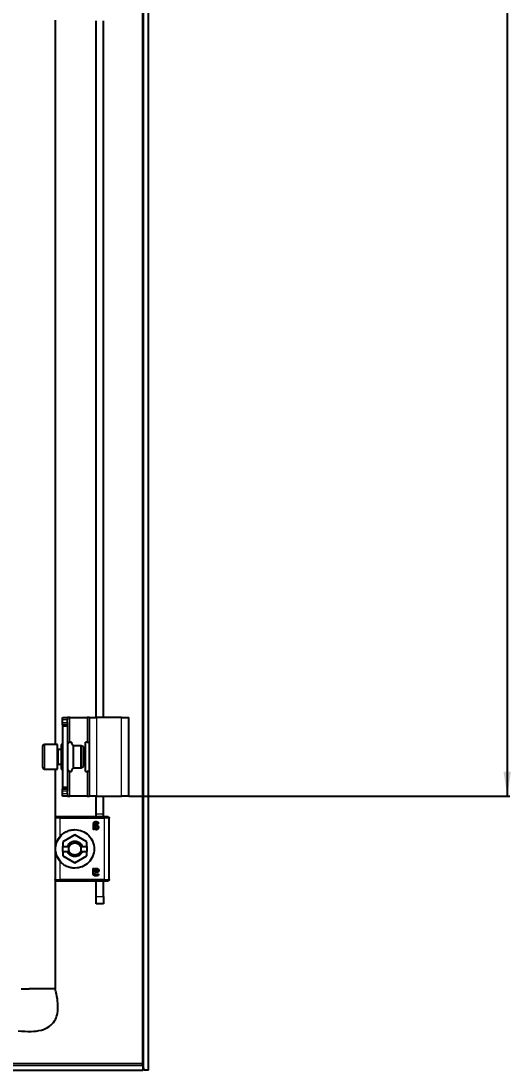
# Model space of a CAD drawing. Header units: millimetres. Extents: x -321 to 1498, y -588 to 1043.
# Drawn here: x 1298.7 to 1498.2, y -467.8 to -40.8 of the extents above; entities that cross this region are included whole.
import ezdxf

# ---------------------------------------------------------------- set-up
doc = ezdxf.new("R2010")
doc.units = ezdxf.units.MM
doc.layers.add('FORMAT', color=7, linetype='Continuous')
doc.styles.add('SLDTEXTSTYLE0', font='TXT', dxfattribs={"width": 0.75})
doc.dimstyles.new('SLDDIMSTYLE0', dxfattribs={"dimtxt": 20, "dimasz": 10, "dimexe": 0, "dimexo": 0.0625, "dimgap": 5, "dimtad": 2, "dimdec": 1, "dimrnd": 1e-09, "dimzin": 12, "dimdsep": 46, "dimtxsty": 'SLDTEXTSTYLE0', "dimsah": 1, "dimcen": 0.09, "dimadec": 0, "dimazin": 3, "dimtfac": 1, "dimtofl": 0, "dimtmove": 0, "dimatfit": 3, "dimfxl": 0, "dimfrac": 2, "dimtolj": 1, "dimtzin": 12, "dimarcsym": 0})

# ---------------------------------------------------------------- blocks, each defined once
blk = doc.blocks.new('_D_5')
at = {"layer": 'FORMAT'}
for p, q in [((1342.64, 775.72), (1497.64, 775.72)), ((1496.64, 775.72), (1496.64, -356.28)), ((1342.64, -356.28), (1497.64, -356.28))]:
    blk.add_line(p, q, dxfattribs=at)
for points in [[(1496.64, 775.72), (1495.1, 765.72), (1498.18, 765.72)], [(1496.64, -356.28), (1498.18, -346.28), (1495.1, -346.28)]]:
    blk.add_solid(points, dxfattribs=at)
at = {"layer": 'FORMAT', "insert": (1470.86, 180.17), "char_height": 20, "attachment_point": 1, "rotation": 90, "style": 'SLDTEXTSTYLE0'}
blk.add_mtext('1132', dxfattribs=at)

msp = doc.modelspace()

# ---------------------------------------------------------------- linework, layer by layer
at = {"color": 8, "linetype": 'Continuous', "lineweight": 18}
for p, q in [((1348.03, 884.62), (1348.03, -465.18)), ((1318.63, -334.28), (1318.63, -324.28)), ((1325.63, -324.28), (1325.63, -334.28)), ((1329.63, -356.28), (1329.63, -324.28)), ((1339.63, -356.28), (1339.63, -324.28)), ((1317.63, -325.28), (1315.63, -325.28)), ((1315.63, -326.28), (1317.63, -326.28)), ((1308.23, -335.28), (1308.23, -342.83)), ((1313.88, -337.28), (1313.88, -343.28)), ((1308.23, -342.83), (1308.23, -345.28)), ((1318.63, -356.28), (1318.63, -346.28)), ((1325.63, -346.28), (1325.63, -356.28)), ((1317.63, -354.28), (1315.63, -354.28)), ((1315.63, -355.28), (1317.63, -355.28)), ((1314.63, -372.71), (1314.63, -365.28)), ((1314.63, -365.28), (1332.63, -365.28)), ((1332.33, -363.58), (1329.33, -363.58)), ((1332.63, -365.28), (1332.63, -390.28)), ((1314.63, -390.28), (1314.63, -382.84)), ((1320.63, -380.28), (1320.63, -380.93)), ((1332.63, -390.28), (1314.63, -390.28)), ((1329.33, -397.08), (1332.33, -397.08)), ((1348.03, -465.18), (1252.6, -465.18))]:
    msp.add_line(p, q, dxfattribs=at)
at = {"color": 7, "linetype": 'Continuous', "lineweight": 25}
for p, q in [((1348.63, -467.78), (1348.63, 887.22)), ((1350.63, -467.78), (1350.63, 887.22)), ((1312.63, -40.45), (1312.63, -335.28)), ((1329.33, -324.28), (1329.33, -40.78)), ((1332.33, -324.28), (1332.33, -40.78)), ((1315.63, -324.28), (1317.63, -324.28)), ((1315.63, -325.28), (1315.63, -324.28)), ((1317.63, -324.28), (1317.63, -325.28)), ((1318.63, -324.28), (1317.63, -324.28)), ((1318.63, -324.28), (1325.63, -324.28)), ((1326.63, -324.28), (1325.63, -324.28)), ((1326.63, -324.28), (1329.63, -324.28)), ((1326.63, -356.28), (1326.63, -324.28)), ((1339.63, -324.28), (1329.63, -324.28)), ((1339.63, -324.28), (1342.63, -324.28)), ((1342.63, -356.28), (1342.63, -324.28)), ((1315.63, -326.28), (1315.63, -325.28)), ((1315.63, -327.28), (1315.63, -326.28)), ((1317.63, -327.28), (1315.63, -327.28)), ((1315.63, -327.28), (1315.63, -327.78)), ((1317.63, -327.78), (1315.63, -327.78)), ((1315.63, -327.78), (1315.63, -352.78)), ((1317.63, -326.28), (1317.63, -325.28)), ((1317.63, -326.28), (1317.63, -327.28)), ((1317.63, -327.28), (1317.63, -327.78)), ((1317.63, -327.78), (1317.63, -352.78)), ((1307.63, -342.53), (1307.63, -335.88)), ((1313.63, -335.28), (1308.23, -335.28)), ((1313.63, -342.83), (1313.63, -335.28)), ((1315.13, -337.28), (1313.88, -337.28)), ((1315.63, -335.28), (1315.13, -335.28)), ((1315.13, -335.28), (1315.13, -336.49)), ((1315.13, -336.49), (1315.13, -345.28)), ((1317.63, -334.28), (1318.63, -334.28)), ((1319.33, -334.28), (1318.63, -334.28)), ((1319.33, -334.28), (1319.33, -334.73)), ((1323.27, -335.78), (1320.13, -335.78)), ((1320.13, -344.78), (1320.13, -335.78)), ((1324.13, -336.28), (1323.27, -335.78)), ((1323.27, -344.78), (1323.27, -335.78)), ((1324.13, -344.28), (1324.13, -336.28)), ((1324.93, -346.28), (1324.93, -334.28)), ((1325.63, -334.28), (1324.93, -334.28)), ((1325.63, -334.28), (1326.63, -334.28)), ((1307.63, -344.68), (1307.63, -342.53)), ((1308.23, -345.28), (1313.63, -345.28)), ((1312.63, -345.28), (1312.63, -365.1)), ((1313.63, -345.28), (1313.63, -342.83)), ((1313.88, -343.28), (1315.13, -343.28)), ((1315.13, -345.28), (1315.63, -345.28)), ((1319.33, -345.83), (1319.33, -346.28)), ((1320.13, -344.78), (1323.27, -344.78)), ((1323.27, -344.78), (1324.13, -344.28)), ((1318.63, -346.28), (1317.63, -346.28)), ((1318.63, -346.28), (1319.33, -346.28)), ((1324.93, -346.28), (1325.63, -346.28)), ((1326.63, -346.28), (1325.63, -346.28)), ((1317.63, -352.78), (1315.63, -352.78)), ((1315.63, -352.78), (1315.63, -353.28)), ((1315.63, -354.28), (1315.63, -353.28)), ((1315.63, -353.28), (1317.63, -353.28)), ((1315.63, -355.28), (1315.63, -354.28)), ((1317.63, -352.78), (1317.63, -353.28)), ((1317.63, -353.28), (1317.63, -354.28)), ((1317.63, -355.28), (1317.63, -354.28)), ((1315.63, -356.28), (1315.63, -355.28)), ((1317.63, -356.28), (1315.63, -356.28)), ((1317.63, -355.28), (1317.63, -356.28)), ((1317.63, -356.28), (1318.63, -356.28)), ((1325.63, -356.28), (1318.63, -356.28)), ((1325.63, -356.28), (1326.63, -356.28)), ((1329.63, -356.28), (1326.63, -356.28)), ((1329.33, -363.58), (1329.33, -356.28)), ((1329.63, -356.28), (1339.63, -356.28)), ((1332.33, -363.58), (1332.33, -356.28)), ((1342.63, -356.28), (1339.63, -356.28)), ((1312.63, -365.28), (1312.63, -390.28)), ((1332.63, -364.78), (1314.63, -364.78)), ((1329.33, -364.83), (1329.33, -363.58)), ((1332.33, -364.83), (1332.33, -363.58)), ((1333.23, -364.78), (1332.98, -364.78)), ((1334.63, -390.28), (1334.63, -365.28)), ((1328.08, -367.82), (1328.08, -369.68)), ((1328.53, -369.68), (1328.53, -369.4)), ((1328.6, -368.07), (1328.6, -367.85)), ((1328.99, -368.07), (1328.6, -368.07)), ((1328.6, -368.42), (1329.03, -368.42)), ((1328.6, -369.01), (1328.6, -368.42)), ((1313.46, -374.65), (1314.97, -372.39)), ((1320.63, -372.06), (1315.68, -374.92)), ((1315.68, -374.92), (1315.68, -376.78)), ((1325.58, -374.92), (1320.63, -372.06)), ((1325.58, -376.78), (1325.58, -374.92)), ((1315.68, -378.78), (1315.68, -376.78)), ((1315.68, -376.78), (1317.65, -376.78)), ((1315.68, -378.78), (1315.68, -380.63)), ((1315.68, -378.78), (1317.65, -378.78)), ((1318.34, -376.78), (1317.65, -376.78)), ((1317.65, -378.78), (1318.34, -378.78)), ((1323.62, -376.78), (1322.93, -376.78)), ((1322.93, -378.78), (1323.62, -378.78)), ((1323.62, -376.78), (1325.58, -376.78)), ((1323.62, -378.78), (1325.58, -378.78)), ((1325.58, -376.78), (1325.58, -378.78)), ((1325.58, -380.63), (1325.58, -378.78)), ((1314.97, -383.16), (1313.46, -380.9)), ((1315.68, -380.63), (1320.63, -383.49)), ((1320.63, -383.49), (1325.58, -380.63)), ((1328.08, -387.73), (1328.08, -385.87)), ((1328.53, -385.87), (1328.53, -386.15)), ((1328.6, -387.13), (1328.6, -386.54)), ((1329.03, -387.13), (1328.6, -387.13)), ((1328.99, -387.48), (1328.6, -387.48)), ((1328.6, -387.48), (1328.6, -387.7)), ((1312.63, -390.45), (1312.63, -434.78)), ((1314.63, -390.78), (1332.63, -390.78)), ((1329.33, -397.08), (1329.33, -390.78)), ((1332.33, -397.08), (1332.33, -390.78)), ((1332.98, -390.78), (1333.23, -390.78)), ((1329.33, -400.08), (1329.33, -397.08)), ((1332.33, -397.08), (1332.33, -400.08)), ((1332.33, -400.08), (1329.33, -400.08)), ((1302.07, -434.78), (1302, -434.78)), ((1309.2, -434.78), (1302.07, -434.78)), ((1309.35, -434.78), (1309.2, -434.78)), ((1311.66, -434.78), (1309.35, -434.78)), ((1312.63, -434.78), (1311.66, -434.78)), ((1348.03, -465.18), (1348.23, -465.78)), ((758.93, -465.78), (1348.33, -465.78)), ((758.93, -467.78), (1348.33, -467.78)), ((1348.33, -465.78), (1348.33, -467.78)), ((1350.63, -467.78), (1348.63, -467.78))]:
    msp.add_line(p, q, dxfattribs=at)
for centre, radius, start, end in [((1308.23, -335.88), 0.6, 90, 180), ((1313.88, -337.03), 0.25, 180, 270), ((1308.23, -344.68), 0.6, 180, 270), ((1313.88, -343.53), 0.25, 90, 180)]:
    msp.add_arc(centre, radius, start, end, dxfattribs=at)
for points, knots in [([(1320.13, -335.78), (1319.96, -335.62), (1319.61, -335.32), (1319.42, -334.75), (1319.05, -334.44), (1318.72, -334.31), (1318.36, -334.35), (1318.01, -334.54), (1317.76, -334.9), (1317.68, -335.19), (1317.63, -335.34)], [0, 0, 0, 0, 0.185676, 0.371025, 0.466937, 0.562172, 0.656347, 0.751553, 0.873842, 1, 1, 1, 1]), ([(1317.63, -345.21), (1317.68, -345.36), (1317.76, -345.65), (1318.01, -346.02), (1318.36, -346.2), (1318.72, -346.24), (1319.05, -346.11), (1319.42, -345.8), (1319.61, -345.24), (1319.96, -344.93), (1320.13, -344.78)], [0, 0, 0, 0, 0.126158, 0.248447, 0.343653, 0.437828, 0.533063, 0.628975, 0.814324, 1, 1, 1, 1]), ([(1329.19, -366.78), (1329.04, -366.78), (1328.82, -366.79), (1328.53, -366.89), (1328.35, -367.01), (1328.21, -367.17), (1328.09, -367.45), (1328.08, -367.67), (1328.08, -367.82)], [0, 0, 0, 0, 0.250089, 0.382495, 0.500259, 0.622163, 0.750133, 1, 1, 1, 1]), ([(1328.6, -367.85), (1328.61, -367.76), (1328.61, -367.63), (1328.67, -367.46), (1328.75, -367.35), (1328.85, -367.27), (1328.98, -367.22), (1329.11, -367.19), (1329.2, -367.19), (1329.24, -367.19)], [0, 0, 0, 0, 0.250023, 0.382539, 0.499802, 0.620838, 0.749652, 0.874777, 1, 1, 1, 1]), ([(1330.25, -367.27), (1330.25, -367.22), (1330.25, -367.13), (1330.19, -367.05), (1330.05, -366.96), (1329.72, -366.83), (1329.4, -366.8), (1329.19, -366.78)], [0, 0, 0, 0, 0.124693, 0.187182, 0.249773, 0.500039, 1, 1, 1, 1]), ([(1329.24, -367.19), (1329.4, -367.21), (1329.65, -367.23), (1329.9, -367.36), (1330.02, -367.43), (1330.09, -367.47), (1330.13, -367.48), (1330.15, -367.48)], [0, 0, 0, 0, 0.4987, 0.749508, 0.874949, 0.946783, 1, 1, 1, 1]), ([(1328.08, -369.68), (1328.08, -369.7), (1328.08, -369.71), (1328.09, -369.73), (1328.12, -369.75), (1328.19, -369.78), (1328.26, -369.78), (1328.3, -369.78)], [0, 0, 0, 0, 0.124881, 0.183376, 0.250934, 0.500336, 1, 1, 1, 1]), ([(1328.3, -369.78), (1328.35, -369.78), (1328.42, -369.77), (1328.49, -369.76), (1328.52, -369.73), (1328.53, -369.71), (1328.53, -369.7), (1328.53, -369.68)], [0, 0, 0, 0, 0.499718, 0.749437, 0.810587, 0.875078, 1, 1, 1, 1]), ([(1328.53, -369.4), (1328.66, -369.52), (1328.84, -369.69), (1329.12, -369.8), (1329.28, -369.83), (1329.37, -369.83), (1329.41, -369.84)], [0, 0, 0, 0, 0.499113, 0.749325, 0.874665, 1, 1, 1, 1]), ([(1329.33, -369.42), (1329.25, -369.42), (1329.11, -369.41), (1328.85, -369.27), (1328.7, -369.11), (1328.6, -369.01)], [0, 0, 0, 0, 0.249939, 0.499864, 1, 1, 1, 1]), ([(1330.37, -368.99), (1330.37, -368.91), (1330.36, -368.76), (1330.26, -368.54), (1330.11, -368.36), (1329.84, -368.19), (1329.45, -368.09), (1329.14, -368.08), (1328.99, -368.07)], [0, 0, 0, 0, 0.125049, 0.249886, 0.370856, 0.49982, 0.749609, 1, 1, 1, 1]), ([(1329.03, -368.42), (1329.14, -368.43), (1329.32, -368.43), (1329.54, -368.5), (1329.69, -368.59), (1329.78, -368.69), (1329.83, -368.82), (1329.84, -368.91), (1329.84, -368.95)], [0, 0, 0, 0, 0.279652, 0.500248, 0.629485, 0.750186, 0.875763, 1, 1, 1, 1]), ([(1329.84, -368.95), (1329.83, -369.02), (1329.83, -369.12), (1329.76, -369.23), (1329.7, -369.31), (1329.62, -369.36), (1329.52, -369.4), (1329.42, -369.42), (1329.36, -369.42), (1329.33, -369.42)], [0, 0, 0, 0, 0.249168, 0.373635, 0.49939, 0.619394, 0.749656, 0.87477, 1, 1, 1, 1]), ([(1329.41, -369.84), (1329.53, -369.83), (1329.71, -369.82), (1329.94, -369.73), (1330.09, -369.63), (1330.22, -369.51), (1330.34, -369.3), (1330.36, -369.11), (1330.37, -368.99)], [0, 0, 0, 0, 0.25007, 0.379181, 0.500499, 0.62417, 0.750842, 1, 1, 1, 1]), ([(1330.15, -367.48), (1330.16, -367.48), (1330.18, -367.48), (1330.2, -367.47), (1330.21, -367.45), (1330.23, -367.43), (1330.24, -367.39), (1330.25, -367.35), (1330.25, -367.31), (1330.25, -367.29), (1330.25, -367.27)], [0, 0, 0, 0, 0.128825, 0.180169, 0.243397, 0.36986, 0.499864, 0.749649, 0.843476, 1, 1, 1, 1]), ([(1314.63, -382.84), (1314.35, -382.46), (1313.78, -381.71), (1313.22, -380.46), (1312.87, -379.18), (1312.74, -377.78), (1312.87, -376.37), (1313.22, -375.09), (1313.78, -373.84), (1314.35, -373.09), (1314.63, -372.71)], [0, 0, 0, 0, 0.125762, 0.25037, 0.375307, 0.500139, 0.62481, 0.749763, 0.874888, 1, 1, 1, 1]), ([(1328.08, -385.87), (1328.08, -385.86), (1328.08, -385.84), (1328.09, -385.82), (1328.12, -385.8), (1328.19, -385.78), (1328.26, -385.78), (1328.3, -385.78)], [0, 0, 0, 0, 0.124884, 0.1863766, 0.2509142, 0.5003223, 1, 1, 1, 1]), ([(1329.19, -388.78), (1329.11, -388.78), (1328.97, -388.77), (1328.75, -388.74), (1328.53, -388.67), (1328.35, -388.55), (1328.21, -388.38), (1328.09, -388.1), (1328.08, -387.88), (1328.08, -387.73)], [0, 0, 0, 0, 0.1252554, 0.2504368, 0.3830659, 0.5004929, 0.622629, 0.7502495, 1, 1, 1, 1]), ([(1328.3, -385.78), (1328.35, -385.78), (1328.41, -385.78), (1328.48, -385.79), (1328.5, -385.81), (1328.52, -385.82), (1328.53, -385.84), (1328.53, -385.86), (1328.53, -385.87)], [0, 0, 0, 0, 0.499162, 0.644242, 0.749698, 0.813605, 0.875217, 1, 1, 1, 1]), ([(1328.53, -386.15), (1328.66, -386.04), (1328.84, -385.86), (1329.16, -385.74), (1329.33, -385.72), (1329.41, -385.72)], [0, 0, 0, 0, 0.499364, 0.749701, 1, 1, 1, 1]), ([(1328.6, -386.54), (1328.7, -386.44), (1328.85, -386.28), (1329.08, -386.17), (1329.22, -386.13), (1329.29, -386.13), (1329.33, -386.13)], [0, 0, 0, 0, 0.4997651, 0.7495043, 0.8747708, 1, 1, 1, 1]), ([(1328.6, -387.7), (1328.61, -387.75), (1328.61, -387.83), (1328.63, -387.97), (1328.67, -388.1), (1328.75, -388.21), (1328.85, -388.29), (1329.02, -388.35), (1329.15, -388.36), (1329.24, -388.36)], [0, 0, 0, 0, 0.125295, 0.250514, 0.383518, 0.50035, 0.621938, 0.750243, 1, 1, 1, 1]), ([(1330.37, -386.56), (1330.37, -386.6), (1330.37, -386.68), (1330.34, -386.83), (1330.26, -387.02), (1330.1, -387.19), (1329.84, -387.36), (1329.45, -387.47), (1329.14, -387.48), (1328.99, -387.48)], [0, 0, 0, 0, 0.0626366, 0.1252782, 0.2500723, 0.3748405, 0.4999941, 0.7496958, 1, 1, 1, 1]), ([(1329.84, -386.6), (1329.84, -386.65), (1329.83, -386.74), (1329.78, -386.86), (1329.69, -386.97), (1329.54, -387.06), (1329.32, -387.12), (1329.14, -387.13), (1329.03, -387.13)], [0, 0, 0, 0, 0.124446, 0.249795, 0.37, 0.499734, 0.719932, 1, 1, 1, 1]), ([(1330.25, -388.28), (1330.25, -388.31), (1330.25, -388.36), (1330.24, -388.44), (1330.19, -388.51), (1330.05, -388.6), (1329.72, -388.73), (1329.4, -388.76), (1329.19, -388.78)], [0, 0, 0, 0, 0.0626863, 0.1251726, 0.1876279, 0.2501847, 0.5003136, 1, 1, 1, 1]), ([(1329.24, -388.36), (1329.41, -388.35), (1329.71, -388.32), (1329.98, -388.11), (1330.13, -388.07), (1330.15, -388.07)], [0, 0, 0, 0, 0.498852, 0.946609, 1, 1, 1, 1]), ([(1329.33, -386.13), (1329.39, -386.13), (1329.49, -386.14), (1329.61, -386.19), (1329.7, -386.24), (1329.76, -386.32), (1329.81, -386.41), (1329.84, -386.5), (1329.84, -386.57), (1329.84, -386.6)], [0, 0, 0, 0, 0.2496231, 0.3771401, 0.499734, 0.6227303, 0.7498125, 0.8748762, 1, 1, 1, 1]), ([(1329.41, -385.72), (1329.53, -385.72), (1329.71, -385.74), (1329.94, -385.82), (1330.09, -385.92), (1330.22, -386.05), (1330.34, -386.26), (1330.36, -386.44), (1330.37, -386.56)], [0, 0, 0, 0, 0.25007, 0.379559, 0.500499, 0.624556, 0.750843, 1, 1, 1, 1]), ([(1330.15, -388.07), (1330.16, -388.07), (1330.18, -388.07), (1330.2, -388.08), (1330.21, -388.1), (1330.23, -388.12), (1330.25, -388.18), (1330.25, -388.24), (1330.25, -388.28)], [0, 0, 0, 0, 0.13107, 0.182437, 0.243796, 0.371388, 0.500442, 1, 1, 1, 1]), ([(1297.63, -451.78), (1299.36, -451.94), (1302.5, -452.25), (1306.83, -451.73), (1310.26, -450.31), (1312.47, -447.99), (1313.56, -445.22), (1313.88, -442.17), (1313.58, -438.61), (1312.97, -436.12), (1312.63, -434.78)], [0, 0, 0, 0, 0.176713, 0.320911, 0.440308, 0.54837, 0.6374, 0.738878, 0.858543, 1, 1, 1, 1]), ([(1298.75, -434.78), (1298.78, -434.78), (1298.86, -434.78), (1299.32, -434.78), (1299.61, -434.78)], [0, 0, 0, 0, 0.356727, 1, 1, 1, 1]), ([(1348.33, -465.78), (1348.28, -465.78), (1348.23, -465.71), (1348.13, -465.49), (1348.08, -465.33), (1348.03, -465.18)], [0, 0, 0, 0, 0.5, 0.5, 1, 1, 1, 1]), ([(1348.33, -466.1), (1348.38, -466.22), (1348.57, -466.78), (1348.61, -467.34), (1348.63, -467.78)], [0, 0, 0, 0, 0.2265409, 1, 1, 1, 1])]:
    msp.add_open_spline(points, degree=3, knots=knots, dxfattribs=at)
for points in [[(1313.13, -364.78), (1313.07, -364.78), (1312.94, -364.8), (1312.77, -364.91), (1312.66, -365.08), (1312.64, -365.21), (1312.63, -365.28)], [(1314.63, -364.78), (1314.44, -364.78), (1314.04, -364.78), (1313.55, -364.78), (1313.2, -364.78), (1313.16, -364.78), (1313.13, -364.78)], [(1334.13, -364.78), (1334.11, -364.78), (1334.07, -364.78), (1333.72, -364.78), (1333.22, -364.78), (1332.83, -364.78), (1332.63, -364.78)], [(1334.13, -364.78), (1334.2, -364.78), (1334.33, -364.8), (1334.5, -364.91), (1334.61, -365.08), (1334.63, -365.21), (1334.63, -365.28)], [(1314.63, -372.71), (1315.03, -372.3), (1315.82, -371.48), (1317.3, -370.61), (1318.93, -370.03), (1320.06, -369.96), (1320.63, -369.93)], [(1320.63, -369.93), (1321.66, -370.04), (1323.72, -370.28), (1326.33, -372.1), (1328.08, -374.69), (1328.69, -377.78), (1328.08, -380.86), (1326.33, -383.46), (1323.72, -385.27), (1321.66, -385.51), (1320.63, -385.63)], [(1317.65, -376.78), (1317.78, -376.48), (1318.04, -375.87), (1318.77, -375.18), (1319.65, -374.73), (1320.63, -374.58), (1321.62, -374.73), (1322.5, -375.18), (1323.22, -375.87), (1323.49, -376.48), (1323.62, -376.78)], [(1318.34, -376.78), (1318.46, -376.56), (1318.69, -376.14), (1319.25, -375.66), (1319.91, -375.34), (1320.39, -375.3), (1320.63, -375.28)], [(1320.63, -375.28), (1320.88, -375.3), (1321.36, -375.34), (1322.02, -375.66), (1322.58, -376.14), (1322.81, -376.56), (1322.93, -376.78)], [(1320.63, -380.93), (1320.31, -380.9), (1319.65, -380.84), (1318.77, -380.37), (1318.04, -379.68), (1317.78, -379.08), (1317.65, -378.78)], [(1318.34, -378.78), (1318.28, -378.62), (1318.17, -378.29), (1318.12, -377.78), (1318.17, -377.26), (1318.28, -376.94), (1318.34, -376.78)], [(1320.63, -380.28), (1320.39, -380.26), (1319.91, -380.22), (1319.25, -379.89), (1318.69, -379.42), (1318.46, -378.99), (1318.34, -378.78)], [(1323.62, -378.78), (1323.49, -379.08), (1323.22, -379.68), (1322.5, -380.37), (1321.62, -380.84), (1320.96, -380.9), (1320.63, -380.93)], [(1322.93, -378.78), (1322.81, -378.99), (1322.58, -379.42), (1322.02, -379.89), (1321.36, -380.22), (1320.88, -380.26), (1320.63, -380.28)], [(1322.93, -376.78), (1322.98, -376.94), (1323.1, -377.26), (1323.15, -377.78), (1323.1, -378.29), (1322.98, -378.62), (1322.93, -378.78)], [(1320.63, -385.63), (1320.06, -385.59), (1318.93, -385.52), (1317.3, -384.94), (1315.82, -384.08), (1315.03, -383.25), (1314.63, -382.84)], [(1313.13, -390.78), (1313.07, -390.77), (1312.94, -390.75), (1312.77, -390.64), (1312.66, -390.47), (1312.64, -390.34), (1312.63, -390.28)], [(1313.13, -390.78), (1313.16, -390.78), (1313.2, -390.78), (1313.55, -390.78), (1314.04, -390.78), (1314.44, -390.78), (1314.63, -390.78)], [(1332.63, -390.78), (1332.83, -390.78), (1333.22, -390.78), (1333.72, -390.78), (1334.07, -390.78), (1334.11, -390.78), (1334.13, -390.78)], [(1334.63, -390.28), (1334.63, -390.34), (1334.61, -390.47), (1334.5, -390.64), (1334.33, -390.75), (1334.2, -390.77), (1334.13, -390.78)], [(1299.61, -434.78), (1299.94, -434.78), (1300.59, -434.78), (1301.53, -434.78), (1302, -434.78)]]:
    msp.add_open_spline(points, degree=3, dxfattribs=at)
at = {"color": 8, "linetype": 'Continuous', "lineweight": 18}
for points in [[(1314.63, -365.28), (1314.37, -365.28), (1313.85, -365.28), (1313.19, -365.28), (1312.72, -365.28), (1312.66, -365.28), (1312.63, -365.28)], [(1314.63, -364.78), (1314.63, -364.78), (1314.63, -364.8), (1314.63, -364.91), (1314.63, -365.08), (1314.63, -365.21), (1314.63, -365.28)], [(1332.63, -365.28), (1332.63, -365.21), (1332.63, -365.08), (1332.63, -364.91), (1332.63, -364.8), (1332.63, -364.78), (1332.63, -364.78)], [(1334.63, -365.28), (1334.6, -365.28), (1334.54, -365.28), (1334.08, -365.28), (1333.42, -365.28), (1332.9, -365.28), (1332.63, -365.28)], [(1312.63, -390.28), (1312.66, -390.28), (1312.72, -390.28), (1313.19, -390.28), (1313.85, -390.28), (1314.37, -390.28), (1314.63, -390.28)], [(1314.63, -390.28), (1314.63, -390.34), (1314.63, -390.47), (1314.63, -390.64), (1314.63, -390.75), (1314.63, -390.77), (1314.63, -390.78)], [(1332.63, -390.78), (1332.63, -390.77), (1332.63, -390.75), (1332.63, -390.64), (1332.63, -390.47), (1332.63, -390.34), (1332.63, -390.28)], [(1332.63, -390.28), (1332.9, -390.28), (1333.42, -390.28), (1334.08, -390.28), (1334.54, -390.28), (1334.6, -390.28), (1334.63, -390.28)]]:
    msp.add_open_spline(points, degree=3, dxfattribs=at)

# ---------------------------------------------------------------- dimensions: what is measured, and where the dimension line sits
at = {"layer": 'FORMAT'}
dim = msp.add_linear_dim(base=(1496.64, -356.28), p1=(1342.63, 775.72), p2=(1342.63, -356.28), angle=90, dimstyle='SLDDIMSTYLE0', dxfattribs=at)
dim.commit()
dim.dimension.update_dxf_attribs({"geometry": '_D_5', "text_midpoint": (1496.64, 209.72), "dimtype": 160})

doc.saveas('drawing.dxf')
